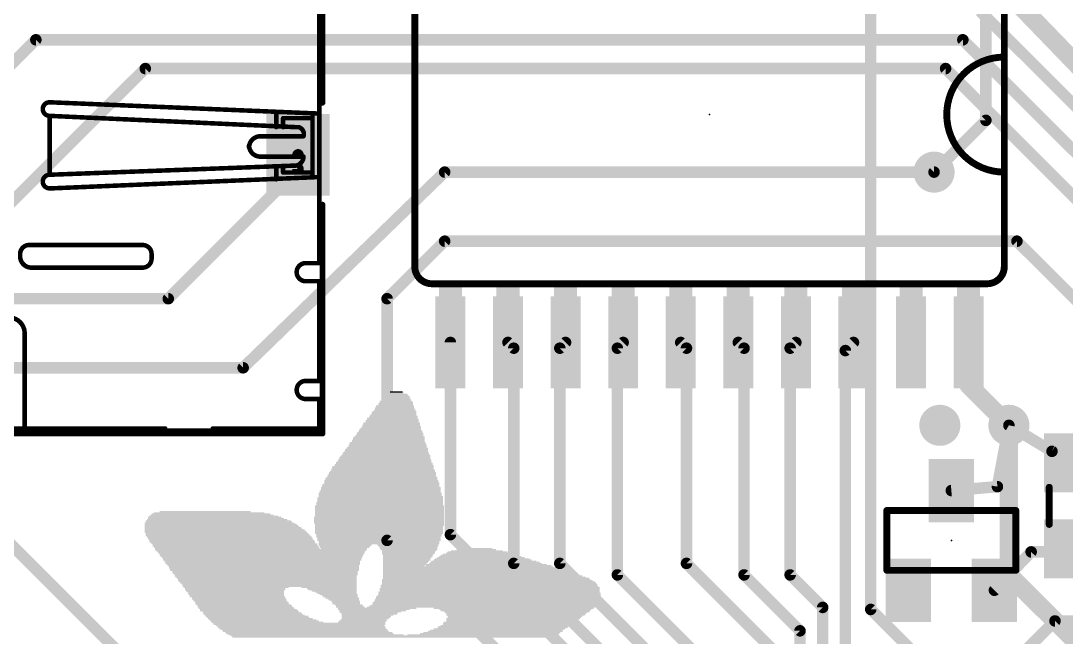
# Model space of a CAD drawing. Extents: x -31.2 to 31.2, y -41.1 to 40.8.
# Drawn here: x -14.93 to 8.12, y 7.01 to 20.61 of the extents above; entities that cross this region are included whole.
import ezdxf

# ---------------------------------------------------------------- set-up
doc = ezdxf.new("R2010")
doc.units = 0
for name, color, linetype in [('1', 12, 'CONTINUOUS'), ('16', 132, 'CONTINUOUS'), ('18', 110, 'CONTINUOUS'), ('21', 40, 'CONTINUOUS'), ('23', 40, 'CONTINUOUS'), ('51', 253, 'CONTINUOUS')]:
    doc.layers.add(name, color=color, linetype=linetype)

# ---------------------------------------------------------------- blocks, each defined once
blk = doc.blocks.new('RECT')
blk.add_solid([(-0.5, -0.5), (0.5, -0.5), (-0.5, 0.5), (0.5, 0.5)])
blk = doc.blocks.new('ROUNDV')
at = {"const_width": 0.5}
blk.add_lwpolyline([(0, -0.25, 1), (0, 0.25, 1), (0, -0.25)], format="xyb", dxfattribs=at)

msp = doc.modelspace()

# ---------------------------------------------------------------- linework, layer by layer
at = {"layer": '1'}
for points, const_width in [([(6.604, 21.463), (10.16, 17.78)], 0.4064), ([(6.223, 20.828), (10.16, 16.891)], 0.254), ([(-14.605, 20.193), (-17.018, 17.78)], 0.254), ([(5.842, 20.193), (-14.605, 20.193)], 0.254), ([(9.779, 16.256), (5.842, 20.193)], 0.254), ([(-15.875, 15.875), (-12.192, 19.558)], 0.254), ([(-12.192, 19.558), (5.461, 19.558)], 0.254), ([(5.461, 19.558), (9.271, 15.748)], 0.254), ([(-8.822, 17.34), (-8.822, 17.654)], 0.254), ([(-11.684, 14.478), (-8.822, 17.34)], 0.254), ([(-10.033, 12.954), (-5.588, 17.272)], 0.254), ([(-5.588, 17.272), (5.207, 17.272)], 0.254), ([(-6.858, 14.478), (-5.588, 15.748)], 0.254), ([(-5.588, 15.748), (7.0358, 15.748)], 0.254), ([(7.0358, 15.748), (9.525, 13.2588)], 0.254), ([(-23.622, 14.478), (-11.684, 14.478)], 0.254), ([(-6.858, 9.144), (-6.858, 14.478)], 0.254), ([(-5.461, 9.271), (-5.461, 13.5128)], 0.254), ([(-4.064, 13.3858), (-4.191, 13.5128)], 0.254), ([(-3.048, 13.3858), (-2.921, 13.5128)], 0.254), ([(-1.778, 13.3858), (-1.651, 13.5128)], 0.254), ([(-0.254, 13.3858), (-0.381, 13.5128)], 0.254), ([(1.016, 13.3858), (0.889, 13.5128)], 0.254), ([(2.032, 13.3858), (2.159, 13.5128)], 0.254), ([(3.25, 13.3338), (3.429, 13.5128)], 0.254), ([(5.969, 13.5128), (5.969, 12.573)], 0.4064), ([(-4.064, 8.636), (-4.064, 13.3858)], 0.254), ([(-3.048, 8.636), (-3.048, 13.3858)], 0.254), ([(-1.778, 8.382), (-1.778, 13.3858)], 0.254), ([(-0.254, 8.636), (-0.254, 13.3858)], 0.254), ([(1.016, 8.382), (1.016, 13.3858)], 0.254), ([(2.032, 8.382), (2.032, 13.3858)], 0.254), ([(3.25, -7.85), (3.25, 13.3338)], 0.254), ([(-18.669, 12.954), (-10.033, 12.954)], 0.254), ([(5.969, 12.573), (6.858, 11.684)], 0.4064), ([(6.604, 10.33), (6.858, 11.684)], 0.254), ([(6.858, 11.684), (7.808, 11.11)], 0.254), ([(7.808, 11.11), (8.382, 10.856)], 0.254), ([(5.588, 10.244), (6.604, 10.33)], 0.254), ([(-1.27, 3.556), (-6.858, 9.144)], 0.254), ([(-0.25, 4.06), (-5.461, 9.271)], 0.254), ([(6.538, 8.044), (7.348, 8.89)], 0.254), ([(7.348, 8.89), (9.144, 8.89)], 0.254), ([(0.25, 4.322), (-4.064, 8.636)], 0.254), ([(0.75, 4.838), (-3.048, 8.636)], 0.254), ([(1.75, 6.632), (-0.254, 8.636)], 0.254), ([(1.25, 5.354), (-1.778, 8.382)], 0.254), ([(2.25, 7.148), (1.016, 8.382)], 0.254), ([(2.75, 7.664), (2.032, 8.382)], 0.254), ([(2.75, -7.85), (2.75, 7.664)], 0.254), ([(4.75, 4.242), (7.874, 7.366)], 0.254), ([(7.874, 7.366), (10.16, 7.366)], 0.254), ([(2.25, -7.85), (2.25, 7.148)], 0.254)]:
    msp.add_lwpolyline(points, dxfattribs=dict(at, const_width=const_width))
for points, const_width in [([(-14.605, 20.2565, 1), (-14.605, 20.1295)], 0.127), ([(-14.5601, 20.1481, 1), (-14.6499, 20.2379)], 0.127), ([(5.8869, 20.2379, 1), (5.7971, 20.1481)], 0.127), ([(5.842, 20.1295, 1), (5.842, 20.2565)], 0.127), ([(-12.192, 19.6215, 1), (-12.192, 19.4945)], 0.127), ([(-12.1471, 19.5131, 1), (-12.2369, 19.6029)], 0.127), ([(5.5059, 19.6029, 1), (5.4161, 19.5131)], 0.127), ([(5.461, 19.4945, 1), (5.461, 19.6215)], 0.127), ([(-8.7585, 17.654, 1), (-8.8855, 17.654)], 0.127), ([(-8.8855, 17.34, 1), (-8.7585, 17.34)], 0.127), ([(-8.7771, 17.2951, 1), (-8.8669, 17.3849)], 0.127), ([(-5.588, 17.3355, 1), (-5.588, 17.2085)], 0.127), ([(-5.5438, 17.2265, 1), (-5.6322, 17.3175)], 0.127), ([(5.207, 17.2085, 1), (5.207, 17.3355)], 0.127), ([(-5.588, 15.8115, 1), (-5.588, 15.6845)], 0.127), ([(-5.5431, 15.7031, 1), (-5.6329, 15.7929)], 0.127), ([(7.0807, 15.7929, 1), (6.9909, 15.7031)], 0.127), ([(7.0358, 15.6845, 1), (7.0358, 15.8115)], 0.127), ([(-11.7289, 14.5229, 1), (-11.6391, 14.4331)], 0.127), ([(-11.684, 14.4145, 1), (-11.684, 14.5415)], 0.127), ([(-6.7945, 14.478, 1), (-6.9215, 14.478)], 0.127), ([(-6.9029, 14.5229, 1), (-6.8131, 14.4331)], 0.127), ([(-5.3975, 13.5128, 1), (-5.5245, 13.5128)], 0.127), ([(-4.1461, 13.5577, 1), (-4.2359, 13.4679)], 0.127), ([(-2.8761, 13.4679, 1), (-2.9659, 13.5577)], 0.127), ([(-1.6061, 13.4679, 1), (-1.6959, 13.5577)], 0.127), ([(-0.3361, 13.5577, 1), (-0.4259, 13.4679)], 0.127), ([(0.9339, 13.5577, 1), (0.8441, 13.4679)], 0.127), ([(2.2039, 13.4679, 1), (2.1141, 13.5577)], 0.127), ([(3.4739, 13.4679, 1), (3.3841, 13.5577)], 0.127), ([(6.0706, 13.5128, 1), (5.8674, 13.5128)], 0.2032), ([(-4.0005, 13.3858, 1), (-4.1275, 13.3858)], 0.127), ([(-4.1089, 13.3409, 1), (-4.0191, 13.4307)], 0.127), ([(-2.9845, 13.3858, 1), (-3.1115, 13.3858)], 0.127), ([(-3.0929, 13.4307, 1), (-3.0031, 13.3409)], 0.127), ([(-1.7145, 13.3858, 1), (-1.8415, 13.3858)], 0.127), ([(-1.8229, 13.4307, 1), (-1.7331, 13.3409)], 0.127), ([(-0.1905, 13.3858, 1), (-0.3175, 13.3858)], 0.127), ([(-0.2989, 13.3409, 1), (-0.2091, 13.4307)], 0.127), ([(1.0795, 13.3858, 1), (0.9525, 13.3858)], 0.127), ([(0.9711, 13.3409, 1), (1.0609, 13.4307)], 0.127), ([(2.0955, 13.3858, 1), (1.9685, 13.3858)], 0.127), ([(1.9871, 13.4307, 1), (2.0769, 13.3409)], 0.127), ([(3.3135, 13.3338, 1), (3.1865, 13.3338)], 0.127), ([(3.2051, 13.3787, 1), (3.2949, 13.2889)], 0.127), ([(-10.0772, 12.9995, 1), (-9.9888, 12.9085)], 0.127), ([(-10.033, 12.8905, 1), (-10.033, 13.0175)], 0.127), ([(6.0408, 12.6448, 1), (5.8972, 12.5012)], 0.2032), ([(5.8674, 12.573, 1), (6.0706, 12.573)], 0.2032), ([(6.7862, 11.6122, 1), (6.9298, 11.7558)], 0.2032), ([(6.8908, 11.7383, 1), (6.8252, 11.6297)], 0.127), ([(6.9204, 11.6723, 1), (6.7956, 11.6957)], 0.127), ([(7.8337, 11.1681, 1), (7.7823, 11.0519)], 0.127), ([(7.7752, 11.0557, 1), (7.8408, 11.1643)], 0.127), ([(6.5416, 10.3417, 1), (6.6664, 10.3183)], 0.127), ([(6.6094, 10.2667, 1), (6.5986, 10.3933)], 0.127), ([(5.5826, 10.3073, 1), (5.5934, 10.1807)], 0.127), ([(-6.8131, 9.1889, 1), (-6.9029, 9.0991)], 0.127), ([(-5.4161, 9.3159, 1), (-5.5059, 9.2261)], 0.127), ([(-5.5245, 9.271, 1), (-5.3975, 9.271)], 0.127), ([(-6.9215, 9.144, 1), (-6.7945, 9.144)], 0.127), ([(7.348, 8.9535, 1), (7.348, 8.8265)], 0.127), ([(7.3939, 8.8461, 1), (7.3021, 8.9339)], 0.127), ([(-4.0191, 8.6809, 1), (-4.1089, 8.5911)], 0.127), ([(-3.0031, 8.6809, 1), (-3.0929, 8.5911)], 0.127), ([(-0.2091, 8.6809, 1), (-0.2989, 8.5911)], 0.127), ([(-4.1275, 8.636, 1), (-4.0005, 8.636)], 0.127), ([(-3.1115, 8.636, 1), (-2.9845, 8.636)], 0.127), ([(-0.3175, 8.636, 1), (-0.1905, 8.636)], 0.127), ([(-1.7331, 8.4269, 1), (-1.8229, 8.3371)], 0.127), ([(-1.8415, 8.382, 1), (-1.7145, 8.382)], 0.127), ([(1.0609, 8.4269, 1), (0.9711, 8.3371)], 0.127), ([(0.9525, 8.382, 1), (1.0795, 8.382)], 0.127), ([(2.0769, 8.4269, 1), (1.9871, 8.3371)], 0.127), ([(1.9685, 8.382, 1), (2.0955, 8.382)], 0.127), ([(6.4921, 8.0879, 1), (6.5839, 8.0001)], 0.127), ([(2.8135, 7.664, 1), (2.6865, 7.664)], 0.127), ([(2.7051, 7.6191, 1), (2.7949, 7.7089)], 0.127), ([(7.874, 7.4295, 1), (7.874, 7.3025)], 0.127), ([(7.9189, 7.3211, 1), (7.8291, 7.4109)], 0.127), ([(2.3135, 7.148, 1), (2.1865, 7.148)], 0.127), ([(2.2051, 7.1031, 1), (2.2949, 7.1929)], 0.127)]:
    msp.add_lwpolyline(points, format="xyb", dxfattribs=dict(at, const_width=const_width))
at = {"layer": '16'}
for points, const_width in [([(3.81, 7.62), (3.81, 38.1)], 0.254), ([(6.35, 18.415), (6.35, 38.1)], 0.254), ([(5.207, 17.272), (6.35, 18.415)], 0.254), ([(6.858, 11.684), (6.858, 8.382)], 0.4064), ([(3.81, -9.906), (-16.256, 10.16)], 0.254), ([(6.858, 8.382), (12.192, 3.048)], 0.4064), ([(8.509, 2.921), (3.81, 7.62)], 0.254)]:
    msp.add_lwpolyline(points, dxfattribs=dict(at, const_width=const_width))
for points, const_width in [([(6.2865, 18.415, 1), (6.4135, 18.415)], 0.127), ([(6.3949, 18.3701, 1), (6.3051, 18.4599)], 0.127), ([(5.1621, 17.3169, 1), (5.2519, 17.2271)], 0.127), ([(6.9596, 11.684, 1), (6.7564, 11.684)], 0.2032), ([(6.9298, 8.4538, 1), (6.7862, 8.3102)], 0.2032), ([(6.7564, 8.382, 1), (6.9596, 8.382)], 0.2032), ([(3.8549, 7.6649, 1), (3.7651, 7.5751)], 0.127), ([(3.7465, 7.62, 1), (3.8735, 7.62)], 0.127)]:
    msp.add_lwpolyline(points, format="xyb", dxfattribs=dict(at, const_width=const_width))
at = {"layer": '21'}
for points, const_width in [([(-8.282, 22.504), (-8.282, 18.804)], 0.127), ([(-6.2484, 21.8948), (-6.2484, 15.1892)], 0.1524), ([(6.7564, 19.812), (6.7564, 21.8948)], 0.1524), ([(6.7564, 17.272), (6.7564, 19.812)], 0.1524), ([(6.7564, 15.1892), (6.7564, 17.272)], 0.1524), ([(-8.282, 16.554), (-8.282, 11.504)], 0.127), ([(-8.282, 11.504), (-21.632, 11.504)], 0.127)]:
    msp.add_lwpolyline(points, dxfattribs=dict(at, const_width=const_width))
for points, const_width in [([(6.7564, 19.812, 1), (6.7564, 17.272)], 0.1524), ([(6.7945, 19.812, 1), (6.7183, 19.812)], 0.0762), ([(6.7183, 19.812, 1), (6.7945, 19.812)], 0.0762), ([(6.7564, 19.7739, 1), (6.7564, 19.8501)], 0.0762), ([(-8.3138, 18.804, 1), (-8.2502, 18.804)], 0.0635), ([(6.7945, 17.272, 1), (6.7183, 17.272)], 0.0762), ([(6.7183, 17.272, 1), (6.7945, 17.272)], 0.0762), ([(6.7564, 17.2339, 1), (6.7564, 17.3101)], 0.0762), ([(-8.2502, 16.554, 1), (-8.3138, 16.554)], 0.0635), ([(-6.2484, 15.1892, 0.4142), (-5.8674, 14.8082)], 0.1524), ([(-6.2103, 15.1892, 1), (-6.2865, 15.1892)], 0.0762), ([(-6.2865, 15.1892, 1), (-6.2103, 15.1892)], 0.0762), ([(6.3754, 14.8082, 0.4142), (6.7564, 15.1892)], 0.1524), ([(6.7945, 15.1892, 1), (6.7183, 15.1892)], 0.0762), ([(6.7183, 15.1892, 1), (6.7945, 15.1892)], 0.0762), ([(-5.8674, 14.7701, 1), (-5.8674, 14.8463)], 0.0762), ([(6.3754, 14.8463, 1), (6.3754, 14.7701)], 0.0762), ([(-8.3138, 11.504, 1), (-8.2502, 11.504)], 0.0635), ([(-8.282, 11.4723, 1), (-8.282, 11.5358)], 0.0635)]:
    msp.add_lwpolyline(points, format="xyb", dxfattribs=dict(at, const_width=const_width))
at = {"layer": '23'}
for p in [(0.254, 18.542), (5.588, 9.144)]:
    msp.add_point(p, dxfattribs=at)
at = {"layer": '51'}
for points, const_width in [([(-8.352, 15.264), (-8.352, 22.864)], 0.1), ([(-14.302, 18.814), (-8.352, 18.564)], 0.1), ([(-8.852, 18.264), (-14.302, 18.514)], 0.1), ([(-14.302, 18.514), (-14.302, 17.214)], 0.1), ([(-9.302, 18.264), (-9.302, 18.564)], 0.1), ([(-9.152, 18.264), (-9.152, 18.464)], 0.1), ([(-9.152, 18.464), (-8.552, 18.464)], 0.1), ([(-8.502, 18.514), (-8.502, 17.164)], 0.1), ([(-8.802, 18.264), (-8.852, 18.264)], 0.1), ([(-9.652, 18.064), (-8.702, 18.064)], 0.1), ([(-9.902, 17.864), (-9.902, 17.814)], 0.1), ([(-8.702, 17.614), (-9.652, 17.614)], 0.1), ([(-14.302, 17.214), (-8.952, 17.414)], 0.1), ([(-9.302, 17.364), (-9.302, 17.114)], 0.1), ([(-9.152, 17.364), (-9.152, 17.264)], 0.1), ([(-9.152, 17.264), (-8.552, 17.264)], 0.1), ([(-8.952, 17.414), (-8.902, 17.414)], 0.1), ([(-8.352, 17.164), (-14.252, 16.914)], 0.1), ([(-14.252, 16.914), (-14.302, 16.914)], 0.1), ([(-14.752, 15.664), (-12.252, 15.664)], 0.1), ([(-14.952, 15.414), (-14.952, 15.464)], 0.1), ([(-12.052, 15.464), (-12.052, 15.364)], 0.1), ([(-8.652, 15.264), (-8.352, 15.264)], 0.1), ([(-12.252, 15.164), (-14.702, 15.164)], 0.1), ([(-8.352, 14.864), (-8.652, 14.864)], 0.1), ([(-8.352, 12.664), (-8.352, 14.864)], 0.1), ([(-5.8674, 14.8082), (6.3754, 14.8082)], 0.1524), ([(-14.852, 13.714), (-14.852, 11.614)], 0.1), ([(-8.652, 12.664), (-8.352, 12.664)], 0.1), ([(-8.352, 12.264), (-8.652, 12.264)], 0.1), ([(-8.352, 11.614), (-8.352, 12.264)], 0.1), ([(-15.902, 11.614), (-14.852, 11.614)], 0.1), ([(-14.852, 11.614), (-11.752, 11.614)], 0.1), ([(-11.752, 11.614), (-11.752, 11.564)], 0.1), ([(-11.752, 11.564), (-10.702, 11.564)], 0.1), ([(-10.702, 11.564), (-10.702, 11.614)], 0.1), ([(-10.702, 11.614), (-8.352, 11.614)], 0.1), ([(7.747, 9.496), (7.747, 10.316)], 0.1524), ([(4.1656, 8.4836), (4.1656, 9.8044)], 0.1524), ([(4.1656, 9.8044), (7.0104, 9.8044)], 0.1524), ([(7.0104, 9.8044), (7.0104, 8.4836)], 0.1524), ([(7.0104, 8.4836), (4.1656, 8.4836)], 0.1524)]:
    msp.add_lwpolyline(points, dxfattribs=dict(at, const_width=const_width))
for points, const_width in [([(-14.302, 18.814, 0.4142), (-14.452, 18.664)], 0.1), ([(-14.452, 18.664, 0.4142), (-14.302, 18.514)], 0.1), ([(-14.427, 18.664, 1), (-14.477, 18.664)], 0.05), ([(-14.477, 18.664, 1), (-14.427, 18.664)], 0.05), ([(-14.301, 18.839, 1), (-14.303, 18.789)], 0.05), ([(-14.302, 18.789, 1), (-14.302, 18.839)], 0.05), ([(-14.3009, 18.539, 1), (-14.3031, 18.489)], 0.05), ([(-14.277, 18.514, 1), (-14.327, 18.514)], 0.05), ([(-14.302, 18.489, 1), (-14.302, 18.539)], 0.05), ([(-9.277, 18.564, 1), (-9.327, 18.564)], 0.05), ([(-9.127, 18.464, 1), (-9.177, 18.464)], 0.05), ([(-9.152, 18.489, 1), (-9.152, 18.439)], 0.05), ([(-8.552, 18.439, 1), (-8.552, 18.489)], 0.05), ([(-8.477, 18.514, 1), (-8.527, 18.514)], 0.05), ([(-8.353, 18.539, 1), (-8.351, 18.589)], 0.05), ([(-9.327, 18.264, 1), (-9.277, 18.264)], 0.05), ([(-9.177, 18.264, 1), (-9.127, 18.264)], 0.05), ([(-8.852, 18.289, 1), (-8.852, 18.239)], 0.05), ([(-8.8531, 18.239, 1), (-8.8509, 18.289)], 0.05), ([(-8.702, 18.064, 0.4142), (-8.802, 18.264)], 0.1), ([(-8.7941, 18.2877, 1), (-8.8099, 18.2403)], 0.05), ([(-8.802, 18.239, 1), (-8.802, 18.289)], 0.05), ([(-9.652, 18.064, 0.4142), (-9.902, 17.814)], 0.1), ([(-9.652, 18.089, 1), (-9.652, 18.039)], 0.05), ([(-9.652, 18.039, 1), (-9.652, 18.089)], 0.05), ([(-8.7257, 18.0719, 1), (-8.6783, 18.0561)], 0.05), ([(-8.702, 18.039, 1), (-8.702, 18.089)], 0.05), ([(-9.902, 17.864, 0.4142), (-9.652, 17.614)], 0.1), ([(-9.877, 17.864, 1), (-9.927, 17.864)], 0.05), ([(-9.877, 17.864, 1), (-9.927, 17.864)], 0.05), ([(-9.927, 17.814, 1), (-9.877, 17.814)], 0.05), ([(-9.927, 17.814, 1), (-9.877, 17.814)], 0.05), ([(-9.652, 17.639, 1), (-9.652, 17.589)], 0.05), ([(-9.652, 17.589, 1), (-9.652, 17.639)], 0.05), ([(-8.902, 17.414, 0.4142), (-8.702, 17.614)], 0.1), ([(-8.677, 17.614, 1), (-8.727, 17.614)], 0.05), ([(-8.702, 17.589, 1), (-8.702, 17.639)], 0.05), ([(-9.277, 17.364, 1), (-9.327, 17.364)], 0.05), ([(-9.127, 17.364, 1), (-9.177, 17.364)], 0.05), ([(-9.152, 17.289, 1), (-9.152, 17.239)], 0.05), ([(-8.952, 17.439, 1), (-8.952, 17.389)], 0.05), ([(-8.9511, 17.389, 1), (-8.9529, 17.439)], 0.05), ([(-8.902, 17.439, 1), (-8.902, 17.389)], 0.05), ([(-8.902, 17.389, 1), (-8.902, 17.439)], 0.05), ([(-8.552, 17.239, 1), (-8.552, 17.289)], 0.05), ([(-14.302, 17.214, 0.4142), (-14.452, 17.064)], 0.1), ([(-14.452, 17.064, 0.4142), (-14.302, 16.914)], 0.1), ([(-14.427, 17.064, 1), (-14.477, 17.064)], 0.05), ([(-14.477, 17.064, 1), (-14.427, 17.064)], 0.05), ([(-14.3029, 17.239, 1), (-14.3011, 17.189)], 0.05), ([(-14.327, 17.214, 1), (-14.277, 17.214)], 0.05), ([(-14.302, 17.189, 1), (-14.302, 17.239)], 0.05), ([(-9.327, 17.114, 1), (-9.277, 17.114)], 0.05), ([(-9.177, 17.264, 1), (-9.127, 17.264)], 0.05), ([(-8.527, 17.164, 1), (-8.477, 17.164)], 0.05), ([(-8.3509, 17.139, 1), (-8.3531, 17.189)], 0.05), ([(-14.302, 16.939, 1), (-14.302, 16.889)], 0.05), ([(-14.302, 16.889, 1), (-14.302, 16.939)], 0.05), ([(-14.2531, 16.939, 1), (-14.2509, 16.889)], 0.05), ([(-14.252, 16.889, 1), (-14.252, 16.939)], 0.05), ([(-14.752, 15.664, 0.4142), (-14.952, 15.464)], 0.1), ([(-14.752, 15.689, 1), (-14.752, 15.639)], 0.05), ([(-14.752, 15.639, 1), (-14.752, 15.689)], 0.05), ([(-12.052, 15.464, 0.4142), (-12.252, 15.664)], 0.1), ([(-12.252, 15.689, 1), (-12.252, 15.639)], 0.05), ([(-12.252, 15.639, 1), (-12.252, 15.689)], 0.05), ([(-14.927, 15.464, 1), (-14.977, 15.464)], 0.05), ([(-14.977, 15.464, 1), (-14.927, 15.464)], 0.05), ([(-14.952, 15.414, 0.4142), (-14.702, 15.164)], 0.1), ([(-14.927, 15.414, 1), (-14.977, 15.414)], 0.05), ([(-12.027, 15.464, 1), (-12.077, 15.464)], 0.05), ([(-12.077, 15.464, 1), (-12.027, 15.464)], 0.05), ([(-14.977, 15.414, 1), (-14.927, 15.414)], 0.05), ([(-12.252, 15.164, 0.4142), (-12.052, 15.364)], 0.1), ([(-12.027, 15.364, 1), (-12.077, 15.364)], 0.05), ([(-12.077, 15.364, 1), (-12.027, 15.364)], 0.05), ([(-8.652, 15.264, 0.4142), (-8.852, 15.064)], 0.1), ([(-8.652, 15.289, 1), (-8.652, 15.239)], 0.05), ([(-8.652, 15.239, 1), (-8.652, 15.289)], 0.05), ([(-8.377, 15.264, 1), (-8.327, 15.264)], 0.05), ([(-8.352, 15.239, 1), (-8.352, 15.289)], 0.05), ([(-14.702, 15.189, 1), (-14.702, 15.139)], 0.05), ([(-14.702, 15.139, 1), (-14.702, 15.189)], 0.05), ([(-12.252, 15.189, 1), (-12.252, 15.139)], 0.05), ([(-12.252, 15.139, 1), (-12.252, 15.189)], 0.05), ([(-8.852, 15.064, 0.4142), (-8.652, 14.864)], 0.1), ([(-8.827, 15.064, 1), (-8.877, 15.064)], 0.05), ([(-8.877, 15.064, 1), (-8.827, 15.064)], 0.05), ([(-8.652, 14.889, 1), (-8.652, 14.839)], 0.05), ([(-8.652, 14.839, 1), (-8.652, 14.889)], 0.05), ([(-8.327, 14.864, 1), (-8.377, 14.864)], 0.05), ([(-8.352, 14.839, 1), (-8.352, 14.889)], 0.05), ([(-5.8674, 14.8463, 1), (-5.8674, 14.7701)], 0.0762), ([(6.3754, 14.7701, 1), (6.3754, 14.8463)], 0.0762), ([(-14.852, 13.714, 0.4142), (-15.202, 14.064)], 0.1), ([(-14.827, 13.714, 1), (-14.877, 13.714)], 0.05), ([(-14.877, 13.714, 1), (-14.827, 13.714)], 0.05), ([(-8.652, 12.664, 0.4142), (-8.852, 12.464)], 0.1), ([(-8.652, 12.689, 1), (-8.652, 12.639)], 0.05), ([(-8.652, 12.639, 1), (-8.652, 12.689)], 0.05), ([(-8.377, 12.664, 1), (-8.327, 12.664)], 0.05), ([(-8.352, 12.639, 1), (-8.352, 12.689)], 0.05), ([(-8.852, 12.464, 0.4142), (-8.652, 12.264)], 0.1), ([(-8.827, 12.464, 1), (-8.877, 12.464)], 0.05), ([(-8.877, 12.464, 1), (-8.827, 12.464)], 0.05), ([(-8.652, 12.289, 1), (-8.652, 12.239)], 0.05), ([(-8.652, 12.239, 1), (-8.652, 12.289)], 0.05), ([(-8.327, 12.264, 1), (-8.377, 12.264)], 0.05), ([(-8.352, 12.239, 1), (-8.352, 12.289)], 0.05), ([(-14.852, 11.639, 1), (-14.852, 11.589)], 0.05), ([(-14.877, 11.614, 1), (-14.827, 11.614)], 0.05), ([(-14.852, 11.589, 1), (-14.852, 11.639)], 0.05), ([(-11.727, 11.614, 1), (-11.777, 11.614)], 0.05), ([(-11.752, 11.589, 1), (-11.752, 11.539)], 0.05), ([(-11.777, 11.564, 1), (-11.727, 11.564)], 0.05), ([(-11.752, 11.589, 1), (-11.752, 11.639)], 0.05), ([(-10.677, 11.614, 1), (-10.727, 11.614)], 0.05), ([(-10.702, 11.639, 1), (-10.702, 11.589)], 0.05), ([(-10.727, 11.564, 1), (-10.677, 11.564)], 0.05), ([(-10.702, 11.539, 1), (-10.702, 11.589)], 0.05), ([(-8.377, 11.614, 1), (-8.327, 11.614)], 0.05), ([(-8.352, 11.589, 1), (-8.352, 11.639)], 0.05), ([(7.7851, 10.316, 1), (7.7089, 10.316)], 0.0762), ([(4.2037, 9.8044, 1), (4.1275, 9.8044)], 0.0762), ([(4.1656, 9.8425, 1), (4.1656, 9.7663)], 0.0762), ([(7.0485, 9.8044, 1), (6.9723, 9.8044)], 0.0762), ([(7.0104, 9.7663, 1), (7.0104, 9.8425)], 0.0762), ([(7.7089, 9.496, 1), (7.7851, 9.496)], 0.0762), ([(4.1656, 8.5217, 1), (4.1656, 8.4455)], 0.0762), ([(7.0104, 8.4455, 1), (7.0104, 8.5217)], 0.0762), ([(4.1275, 8.4836, 1), (4.2037, 8.4836)], 0.0762), ([(6.9723, 8.4836, 1), (7.0485, 8.4836)], 0.0762)]:
    msp.add_lwpolyline(points, format="xyb", dxfattribs=dict(at, const_width=const_width))

# ---------------------------------------------------------------- block references
at = {"layer": '1', "xscale": 1.4, "yscale": 1.8}
msp.add_blockref('RECT', (-8.822, 17.654), dxfattribs=at)
at = {"layer": '1'}
for p, xscale, yscale, rotation in [((-5.461, 13.5128), 0.6604, 2.032, 180), ((-4.191, 13.5128), 0.6604, 2.032, 180), ((-2.921, 13.5128), 0.6604, 2.032, 180), ((-1.651, 13.5128), 0.6604, 2.032, 180), ((-0.381, 13.5128), 0.6604, 2.032, 180), ((0.889, 13.5128), 0.6604, 2.032, 180), ((2.159, 13.5128), 0.6604, 2.032, 180), ((3.429, 13.5128), 0.6604, 2.032, 180), ((4.699, 13.5128), 0.6604, 2.032, 180), ((5.969, 13.5128), 0.6604, 2.032, 180), ((8.382, 10.856), 1.3, 1.5, 90), ((8.382, 8.956), 1.3, 1.5, 90)]:
    msp.add_blockref('RECT', p, dxfattribs=dict(at, xscale=xscale, yscale=yscale, rotation=rotation))
at = {"layer": '1', "yscale": 1.4}
for p in [(5.588, 10.244), (4.638, 8.044), (6.538, 8.044)]:
    msp.add_blockref('RECT', p, dxfattribs=at)
at = {"layer": '18', "xscale": 0.9064, "yscale": 0.9064}
for p in [(5.207, 17.272), (5.207, 17.272), (5.334, 11.684), (5.334, 11.684), (6.858, 11.684), (6.858, 11.684)]:
    msp.add_blockref('ROUNDV', p, dxfattribs=at)
at = {"layer": '21', "yscale": 0.0254}
for p, xscale in [((-6.6675, 12.2174), 0.7112), ((-6.6548, 12.2682), 0.635), ((-6.6548, 12.2428), 0.635), ((-6.6548, 12.2936), 0.5842), ((-6.6421, 12.319), 0.5588), ((-6.6421, 12.3444), 0.508), ((-6.6421, 12.3698), 0.4572), ((-6.6548, 12.3952), 0.3302), ((-6.6548, 12.4206), 0.2794), ((-6.6929, 11.9888), 0.9652), ((-6.6929, 12.0142), 0.9144), ((-6.6929, 12.065), 0.8636), ((-6.6802, 12.0396), 0.889), ((-6.6802, 12.1158), 0.8382), ((-6.6802, 12.0904), 0.8382), ((-6.6675, 12.1666), 0.762), ((-6.6675, 12.1412), 0.762), ((-6.6548, 12.192), 0.7366), ((-6.7437, 11.7856), 1.1684), ((-6.7437, 11.7602), 1.1684), ((-6.7437, 11.8364), 1.1176), ((-6.731, 11.811), 1.143), ((-6.7183, 11.8872), 1.0668), ((-6.7183, 11.8618), 1.0668), ((-6.7183, 11.9126), 1.016), ((-6.7056, 11.9634), 0.9906), ((-6.7056, 11.938), 0.9906), ((-6.7945, 11.5316), 1.4224), ((-6.7945, 11.5824), 1.3716), ((-6.7818, 11.557), 1.397), ((-6.7818, 11.6078), 1.3462), ((-6.7691, 11.6332), 1.3208), ((-6.7691, 11.684), 1.27), ((-6.7564, 11.6586), 1.2954), ((-6.7564, 11.7348), 1.2446), ((-6.7564, 11.7094), 1.2446), ((-6.8453, 11.303), 1.6764), ((-6.8326, 11.3538), 1.6002), ((-6.8326, 11.3284), 1.6002), ((-6.8199, 11.4046), 1.5748), ((-6.8199, 11.3792), 1.5748), ((-6.8072, 11.43), 1.5494), ((-6.8072, 11.4554), 1.4986), ((-6.7945, 11.5062), 1.4732), ((-6.7945, 11.4808), 1.4732), ((-6.8834, 11.0744), 1.905), ((-6.8834, 11.0998), 1.8542), ((-6.8707, 11.1506), 1.8288), ((-6.8707, 11.1252), 1.8288), ((-6.858, 11.176), 1.8034), ((-6.858, 11.2014), 1.7526), ((-6.8453, 11.2522), 1.7272), ((-6.8453, 11.2268), 1.7272), ((-6.8453, 11.2776), 1.6764), ((-6.9342, 10.8712), 2.1082), ((-6.9215, 10.8458), 2.1336), ((-6.9088, 10.922), 2.0574), ((-6.9088, 10.8966), 2.0574), ((-6.9088, 10.9728), 2.0066), ((-6.9088, 10.9474), 2.0066), ((-6.8961, 10.9982), 1.9812), ((-6.8834, 11.0236), 1.9558), ((-6.8834, 11.049), 1.905), ((-6.9596, 10.6426), 2.3622), ((-6.9596, 10.6172), 2.3622), ((-6.9596, 10.668), 2.3114), ((-6.9596, 10.7188), 2.2606), ((-6.9469, 10.6934), 2.286), ((-6.9469, 10.7696), 2.2352), ((-6.9469, 10.7442), 2.2352), ((-6.9342, 10.8204), 2.159), ((-6.9215, 10.795), 2.1844), ((-6.9977, 10.3632), 2.5908), ((-6.985, 10.3886), 2.5654), ((-6.985, 10.4648), 2.5146), ((-6.985, 10.4394), 2.5146), ((-6.9723, 10.414), 2.54), ((-6.985, 10.5156), 2.4638), ((-6.985, 10.4902), 2.4638), ((-6.9723, 10.541), 2.4384), ((-6.9723, 10.5918), 2.3876), ((-6.9723, 10.5664), 2.3876), ((-7.0104, 10.1854), 2.7178), ((-7.0104, 10.16), 2.7178), ((-7.0104, 10.1346), 2.7178), ((-7.0104, 10.2362), 2.667), ((-7.0104, 10.2108), 2.667), ((-6.9977, 10.3124), 2.6416), ((-6.9977, 10.287), 2.6416), ((-6.9977, 10.2616), 2.6416), ((-6.9977, 10.3378), 2.5908), ((-7.0231, 9.906), 2.8448), ((-7.0231, 9.9822), 2.794), ((-7.0231, 9.9568), 2.794), ((-7.0231, 9.9314), 2.794), ((-7.0104, 10.0838), 2.7686), ((-7.0104, 10.0584), 2.7686), ((-7.0104, 10.033), 2.7686), ((-7.0104, 10.0076), 2.7686), ((-6.9977, 10.1092), 2.7432), ((-10.6807, 9.6774), 2.8448), ((-10.7188, 9.7028), 2.7178), ((-10.7442, 9.7282), 2.6162), ((-10.7823, 9.7536), 2.4384), ((-10.8712, 9.779), 2.0066), ((-7.0231, 9.8806), 2.8448), ((-7.0231, 9.8552), 2.8448), ((-7.0231, 9.8298), 2.8448), ((-7.0231, 9.8044), 2.8448), ((-7.0231, 9.779), 2.8448), ((-7.0231, 9.7536), 2.8448), ((-7.0231, 9.7282), 2.8448), ((-7.0231, 9.7028), 2.8448), ((-7.0231, 9.6774), 2.8448), ((-10.5537, 9.525), 3.302), ((-10.5283, 9.4996), 3.3528), ((-10.5156, 9.4742), 3.3782), ((-10.5029, 9.4488), 3.4036), ((-10.5791, 9.5758), 3.2004), ((-10.5664, 9.5504), 3.2258), ((-10.6045, 9.6012), 3.0988), ((-10.6553, 9.652), 2.9464), ((-10.6299, 9.6266), 2.9972), ((-7.0358, 9.652), 2.8702), ((-7.0358, 9.6266), 2.8702), ((-7.0358, 9.6012), 2.8702), ((-7.0358, 9.5758), 2.8702), ((-7.0358, 9.5504), 2.8702), ((-7.0358, 9.525), 2.8702), ((-7.0231, 9.4996), 2.8448), ((-7.0231, 9.4742), 2.8448), ((-7.0358, 9.4488), 2.8194), ((-10.4775, 9.4234), 3.4544), ((-10.4648, 9.398), 3.4798), ((-10.4394, 9.3726), 3.5306), ((-10.4267, 9.3472), 3.556), ((-10.414, 9.3218), 3.5814), ((-10.3886, 9.2964), 3.5814), ((-10.3759, 9.271), 3.6068), ((-10.3632, 9.2456), 3.6322), ((-10.3378, 9.2202), 3.6322), ((-7.0358, 9.4234), 2.8194), ((-7.0358, 9.398), 2.8194), ((-7.0358, 9.3726), 2.8194), ((-7.0358, 9.3472), 2.8194), ((-7.0358, 9.3218), 2.8194), ((-7.0358, 9.2964), 2.8194), ((-7.0358, 9.271), 2.7686), ((-7.0358, 9.2456), 2.7686), ((-7.0485, 9.2202), 2.7432), ((-10.3124, 9.1948), 3.6322), ((-10.3124, 9.1694), 3.6322), ((-10.287, 9.144), 3.6322), ((-10.2743, 9.1186), 3.6576), ((-10.2616, 9.0932), 3.6322), ((-10.2235, 9.0678), 3.6576), ((-10.2108, 9.0424), 3.6322), ((-10.1981, 9.017), 3.6576), ((-10.1854, 8.9916), 3.6322), ((-7.0358, 9.1948), 2.7178), ((-7.0358, 9.1694), 2.7178), ((-7.0358, 9.144), 2.7178), ((-7.0358, 9.1186), 2.667), ((-7.0358, 9.0932), 2.667), ((-7.0358, 9.0678), 2.667), ((-7.7851, 9.0424), 1.1684), ((-7.7851, 9.017), 1.1176), ((-7.7978, 8.9916), 1.0922), ((-6.4008, 9.0424), 1.3462), ((-6.3881, 9.017), 1.3208), ((-6.3881, 8.9916), 1.27), ((-10.16, 8.9662), 3.6322), ((-9.6393, 8.9408), 4.6736), ((-9.6393, 8.9154), 4.6228), ((-9.6393, 8.89), 4.572), ((-9.6266, 8.8646), 4.5466), ((-9.6266, 8.8392), 4.4958), ((-9.6266, 8.8138), 4.4958), ((-9.6266, 8.7884), 4.445), ((-9.6139, 8.763), 4.4196), ((-7.8105, 8.9662), 1.016), ((-6.3881, 8.9662), 1.27), ((-6.3754, 8.9408), 1.2446), ((-6.3754, 8.9154), 1.1938), ((-6.3881, 8.89), 1.1684), ((-6.3881, 8.8646), 1.1684), ((-6.4008, 8.8392), 1.143), ((-6.4008, 8.8138), 1.0922), ((-6.4008, 8.7884), 1.0922), ((-6.4135, 8.763), 1.0668), ((-4.7879, 8.763), 1.9304), ((-4.8006, 8.7884), 1.8034), ((-4.8133, 8.8138), 1.7272), ((-4.8387, 8.8392), 1.5748), ((-4.8514, 8.8646), 1.397), ((-4.8641, 8.89), 1.3208), ((-4.8768, 8.9154), 1.143), ((-4.8895, 8.9408), 0.8636), ((-4.8895, 8.9662), 0.7112), ((-9.6139, 8.7376), 4.3688), ((-9.6139, 8.7122), 4.3688), ((-9.6139, 8.6868), 4.318), ((-9.6012, 8.6614), 4.2926), ((-9.6012, 8.636), 4.2926), ((-9.5885, 8.6106), 4.2672), ((-9.5885, 8.5852), 4.2164), ((-9.5758, 8.5598), 4.191), ((-9.5758, 8.5344), 4.191), ((-6.4262, 8.7376), 1.0414), ((-6.4262, 8.7122), 1.0414), ((-6.4389, 8.6868), 1.016), ((-6.4516, 8.6614), 0.9906), ((-6.4643, 8.636), 0.9652), ((-5.1435, 8.6106), 3.6068), ((-6.4897, 8.5852), 0.9144), ((-5.0673, 8.5598), 3.7592), ((-5.0292, 8.5344), 3.8354), ((-4.6228, 8.5852), 2.7686), ((-4.6863, 8.636), 2.4892), ((-4.699, 8.6614), 2.413), ((-4.7244, 8.6868), 2.3114), ((-4.7498, 8.7122), 2.159), ((-4.7625, 8.7376), 2.0828), ((-9.5631, 8.509), 4.1656), ((-9.5631, 8.4836), 4.1656), ((-9.5504, 8.4582), 4.0894), ((-9.5504, 8.4328), 4.0894), ((-9.5377, 8.4074), 4.064), ((-9.525, 8.382), 4.0386), ((-9.5377, 8.3566), 4.0132), ((-9.525, 8.3312), 3.9878), ((-9.5123, 8.3058), 3.9624), ((-5.0038, 8.509), 3.8862), ((-4.953, 8.4836), 3.9878), ((-4.9022, 8.4582), 4.0894), ((-4.8768, 8.4328), 4.1402), ((-4.826, 8.4074), 4.2418), ((-4.7879, 8.382), 4.318), ((-4.7498, 8.3566), 4.3942), ((-4.7117, 8.3312), 4.4704), ((-4.6736, 8.3058), 4.5466), ((-9.4996, 8.2804), 3.937), ((-9.4996, 8.255), 3.937), ((-9.4869, 8.2296), 3.9116), ((-9.4742, 8.2042), 3.8862), ((-9.4615, 8.1788), 3.8608), ((-9.4488, 8.1534), 3.8354), ((-9.4488, 8.128), 3.8354), ((-10.1854, 8.1026), 2.3114), ((-10.2108, 8.0772), 2.2098), ((-8.1407, 8.1026), 1.2192), ((-8.0772, 8.0772), 1.0922), ((-4.5974, 8.0772), 4.8514), ((-4.6101, 8.1534), 4.7752), ((-4.5974, 8.128), 4.8006), ((-4.5847, 8.1026), 4.826), ((-4.6736, 8.2804), 4.5974), ((-4.6482, 8.255), 4.6482), ((-4.6228, 8.2296), 4.699), ((-4.6101, 8.2042), 4.7244), ((-4.5974, 8.1788), 4.7498), ((-10.2108, 8.0518), 2.2098), ((-10.2108, 8.0264), 2.159), ((-10.1981, 8.001), 2.1336), ((-10.1854, 7.9756), 2.1082), ((-10.1854, 7.9502), 2.1082), ((-10.1727, 7.9248), 2.0828), ((-10.16, 7.8994), 2.1082), ((-10.1346, 7.874), 2.0574), ((-10.1219, 7.8486), 2.0828), ((-8.0645, 8.0518), 1.0668), ((-8.0264, 8.0264), 0.9906), ((-7.9883, 8.001), 0.9144), ((-7.9629, 7.9756), 0.8636), ((-7.9248, 7.9502), 0.8382), ((-7.8994, 7.9248), 0.7874), ((-7.8867, 7.8994), 0.762), ((-7.8486, 7.874), 0.7366), ((-7.8232, 7.8486), 0.6858), ((-4.6482, 7.8486), 4.953), ((-4.6228, 7.8994), 4.953), ((-4.6228, 7.874), 4.953), ((-4.6101, 7.9248), 4.9276), ((-4.6101, 8.001), 4.8768), ((-4.5974, 7.9756), 4.9022), ((-4.5974, 7.9502), 4.9022), ((-4.5974, 8.0518), 4.8514), ((-4.5974, 8.0264), 4.8514), ((-10.1092, 7.8232), 2.0574), ((-10.0838, 7.7978), 2.0574), ((-10.0584, 7.7724), 2.0574), ((-10.0584, 7.747), 2.0574), ((-10.0203, 7.7216), 2.0828), ((-9.9949, 7.6962), 2.0828), ((-9.9822, 7.6708), 2.1082), ((-9.9568, 7.6454), 2.1082), ((-9.9187, 7.62), 2.1336), ((-7.8105, 7.8232), 0.6604), ((-7.7724, 7.7978), 0.635), ((-7.7597, 7.7724), 0.6096), ((-7.7597, 7.747), 0.6096), ((-7.7089, 7.7216), 0.6096), ((-7.6835, 7.6962), 0.6096), ((-7.6708, 7.6708), 0.635), ((-7.0739, 7.6454), 1.7272), ((-7.1501, 7.62), 1.5748), ((-4.7879, 7.6708), 5.0292), ((-4.7498, 7.6962), 5.0038), ((-4.7117, 7.7216), 4.9784), ((-4.6863, 7.7724), 4.9784), ((-4.699, 7.747), 4.953), ((-4.6609, 7.7978), 4.9784), ((-4.6482, 7.8232), 4.953), ((-4.064, 7.6454), 3.5306), ((-4.0259, 7.62), 3.3528), ((-9.906, 7.5946), 2.159), ((-9.8679, 7.5692), 2.1336), ((-9.8298, 7.5438), 2.159), ((-9.8171, 7.5184), 2.1844), ((-9.779, 7.493), 2.2098), ((-9.7282, 7.4676), 2.2606), ((-9.7028, 7.4422), 2.2606), ((-9.652, 7.4168), 2.3114), ((-9.6012, 7.3914), 2.3622), ((-9.5631, 7.366), 2.3876), ((-7.1755, 7.5946), 1.4732), ((-7.2263, 7.5692), 1.3716), ((-7.3914, 7.366), 1.0414), ((-7.2517, 7.5438), 1.27), ((-7.3787, 7.3914), 1.016), ((-7.2517, 7.5184), 1.2192), ((-7.2898, 7.493), 1.143), ((-7.3152, 7.4676), 1.0922), ((-7.3279, 7.4422), 1.0668), ((-7.3406, 7.4168), 1.0414), ((-4.0259, 7.5946), 3.302), ((-4.0005, 7.5692), 3.2004), ((-4.0132, 7.5438), 3.1242), ((-4.0132, 7.5184), 3.0734), ((-4.0259, 7.493), 3.048), ((-4.0767, 7.4168), 2.9464), ((-4.1021, 7.3914), 2.8956), ((-4.1148, 7.366), 2.8702), ((-4.0386, 7.4676), 2.9718), ((-4.0513, 7.4422), 2.9464), ((-9.4996, 7.3406), 2.4638), ((-8.8011, 7.3152), 3.81), ((-8.7884, 7.2898), 3.7846), ((-8.7757, 7.2644), 3.7084), ((-8.7503, 7.239), 3.7084), ((-8.7376, 7.2136), 3.683), ((-8.7122, 7.1882), 3.683), ((-8.6741, 7.1628), 3.6576), ((-8.6487, 7.1374), 3.6576), ((-7.4168, 7.3406), 1.0414), ((-4.4704, 7.1374), 2.9718), ((-4.445, 7.1628), 2.921), ((-4.3815, 7.1882), 2.8956), ((-4.318, 7.2136), 2.8702), ((-4.2926, 7.239), 2.8702), ((-4.2545, 7.2644), 2.8448), ((-4.191, 7.3152), 2.8702), ((-4.2037, 7.2898), 2.8448), ((-4.1529, 7.3406), 2.8956), ((-8.5852, 7.112), 3.683), ((-8.5598, 7.0866), 3.683), ((-8.4201, 7.0612), 3.8608), ((-6.7183, 7.0358), 7.1628), ((-6.7183, 7.0104), 7.112), ((-4.7625, 7.0612), 3.302), ((-4.5974, 7.0866), 3.0734), ((-4.5466, 7.112), 3.0226)]:
    msp.add_blockref('RECT', p, dxfattribs=dict(at, xscale=xscale))
at = {"layer": '51'}
for p, xscale, yscale, rotation in [((-5.461, 14.7447), 0.508, 0.127, 180), ((-4.191, 14.7447), 0.508, 0.127, 180), ((-2.921, 14.7447), 0.508, 0.127, 180), ((-1.651, 14.7447), 0.508, 0.127, 180), ((-0.381, 14.7447), 0.508, 0.127, 180), ((0.889, 14.7447), 0.508, 0.127, 180), ((2.159, 14.7447), 0.508, 0.127, 180), ((3.429, 14.7447), 0.508, 0.127, 180), ((4.699, 14.7447), 0.508, 0.127, 180), ((5.969, 14.7447), 0.508, 0.127, 180), ((-5.461, 13.9446), 0.508, 1.4732, 180), ((-4.191, 13.9446), 0.508, 1.4732, 180), ((-2.921, 13.9446), 0.508, 1.4732, 180), ((-1.651, 13.9446), 0.508, 1.4732, 180), ((-0.381, 13.9446), 0.508, 1.4732, 180), ((0.889, 13.9446), 0.508, 1.4732, 180), ((2.159, 13.9446), 0.508, 1.4732, 180), ((3.429, 13.9446), 0.508, 1.4732, 180), ((4.699, 13.9446), 0.508, 1.4732, 180), ((5.969, 13.9446), 0.508, 1.4732, 180), ((8.3805, 10.6374), 0.65, 1.4, 90), ((8.3805, 9.1642), 0.65, 1.4, 90)]:
    msp.add_blockref('RECT', p, dxfattribs=dict(at, xscale=xscale, yscale=yscale, rotation=rotation))
at = {"layer": '51', "xscale": 0.4572, "yscale": 0.5842}
for p in [(5.588, 10.1473), (4.6482, 8.1407), (6.5278, 8.1407)]:
    msp.add_blockref('RECT', p, dxfattribs=at)

doc.saveas('drawing.dxf')
